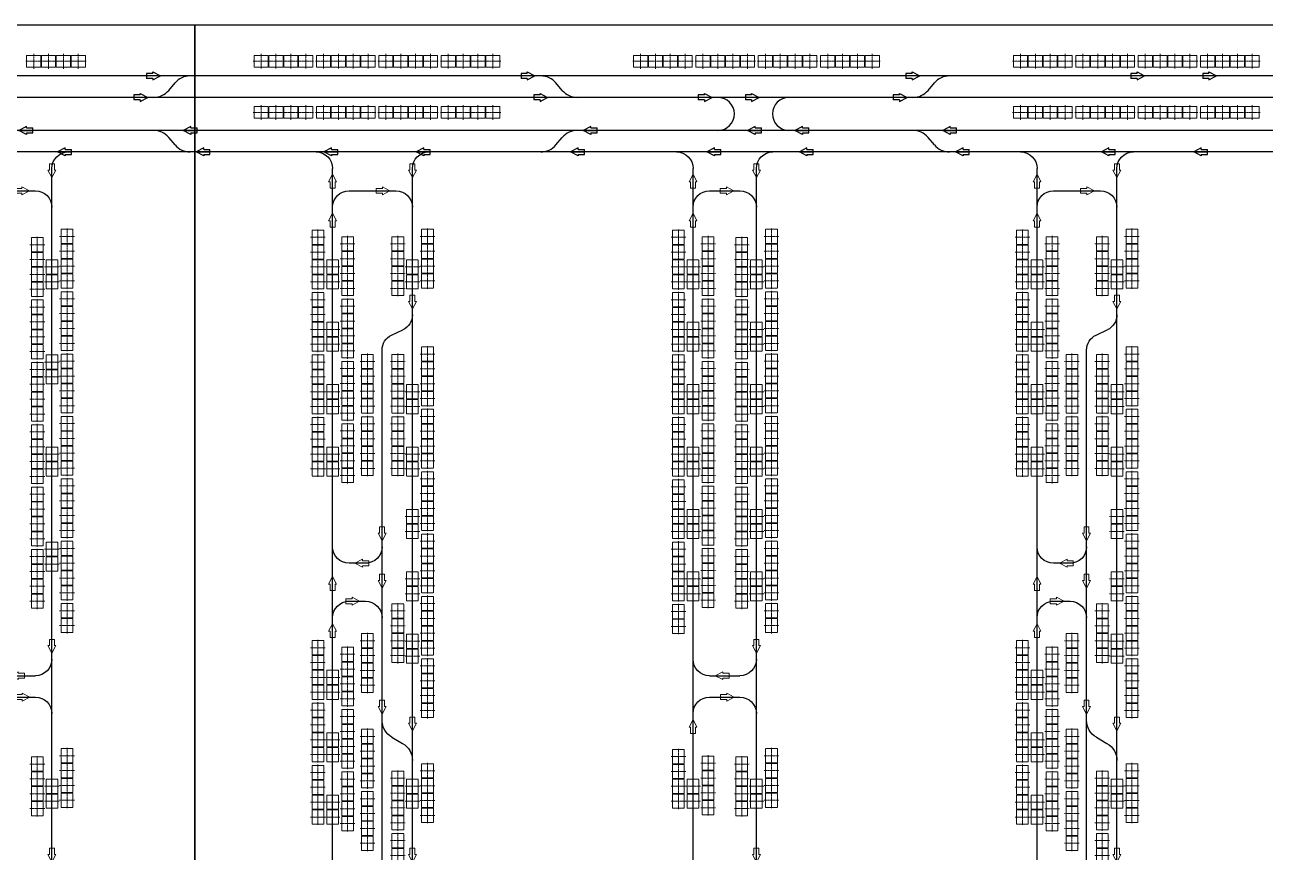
# Model space of a CAD drawing. Header units: millimetres. Extents: x -128 to 670218, y 27186 to 149492.
# Drawn here: x 257828 to 295413, y 107718 to 132785 of the extents above; entities that cross this region are included whole.
import ezdxf

# ---------------------------------------------------------------- set-up
doc = ezdxf.new("R2010")
doc.units = ezdxf.units.MM
doc.linetypes.add('AM_ISO08W050', pattern=[18, 12, -1.5, 3, -1.5])
doc.linetypes.add('XAT-M16_6F_EQ Layout_20211120$0$ACAD_ISO08W100', pattern=[36, 24, -3, 6, -3])
for name, color, linetype, lineweight in [('_CLINE', 4, 'XAT-M16_6F_EQ Layout_20211120$0$ACAD_ISO08W100', 9), ('DIRECT', 40, 'Continuous', 9), ('LINE_EQ', 4, 'AM_ISO08W050', 20), ('LINE_STB', 151, 'Continuous', 30)]:
    doc.layers.add(name, color=color, linetype=linetype, lineweight=lineweight)
doc.layers.add('Rail_H4822(Lower)', color=7, linetype='Continuous')

# ---------------------------------------------------------------- blocks, each defined once
blk = doc.blocks.new('*U3')
at = {"color": 0, "linetype": 'ByBlock'}
for p, q in [((-120, -230), (0, 0)), ((0, 0), (0, -420)), ((120, -230), (0, 0)), ((-75, -230), (-120, -230)), ((-75, -230), (-75, -420)), ((75, -230), (75, -420)), ((75, -230), (120, -230)), ((75, -420), (-75, -420))]:
    blk.add_line(p, q, dxfattribs=at)
blk = doc.blocks.new('A$C31676947')
at = {"layer": 'Rail_H4822(Lower)'}
for p, q in [((500, 47250), (500, 500)), ((2420, 47250), (2420, 500)), ((1000, 46570), (1920, 46570)), ((1000, 31870), (1920, 31870)), ((1000, 31220), (1920, 31220)), ((1000, 16520), (1920, 16520)), ((1000, 15870), (1920, 15870)), ((1000, 1180), (1920, 1180))]:
    blk.add_line(p, q, dxfattribs=at)
for centre, start, end in [((0, 47250), 0, 90), ((2920, 47250), 90, 180), ((1000, 46070), 90, 180), ((1920, 46070), 0, 90), ((1000, 32370), 180, 270), ((1920, 32370), 270, 0), ((1000, 30720), 90, 180), ((1920, 30720), 0, 90), ((0, 23700), 270, 0), ((2920, 23700), 180, 270), ((0, 21700), 0, 90), ((2920, 21700), 90, 180), ((1000, 17020), 180, 270), ((1920, 17020), 270, 0), ((1000, 15370), 90, 180), ((1920, 15370), 0, 90), ((1000, 1680), 180, 270), ((1920, 1680), 270, 0), ((0, 500), 270, 0), ((2920, 500), 180, 270)]:
    blk.add_arc(centre, 500, start, end, dxfattribs=at)
at = {"layer": 'DIRECT'}
for p, rotation in [((500, 46970), 180), ((1180, 46570), 89.99999999999999), ((500, 32550), 180), ((500, 23880), 180), ((500, 17200), 180), ((500, 1860), 180), ((1740, 1180), 270), ((500, 680), 180)]:
    blk.add_blockref('*U3', p, dxfattribs=dict(at, rotation=rotation))
for p in [(2420, 47070), (2420, 45890), (2420, 30540), (2420, 21520), (2420, 15190), (2420, 780)]:
    blk.add_blockref('*U3', p, dxfattribs=at)
at = {"layer": 'DIRECT', "lineweight": -2}
for p, rotation in [((1750, 31870), 270), ((1170, 31220), 89.99999999999999), ((1750, 16520), 270), ((1170, 15870), 89.99999999999999)]:
    blk.add_blockref('*U3', p, dxfattribs=dict(at, rotation=rotation))
blk = doc.blocks.new('A$Ca08771bd')
at = {"layer": 'Rail_H4822(Lower)'}
for p, q in [((500, 47250), (500, 500)), ((2920, 47250), (2920, 500)), ((1000, 46570), (2420, 46570)), ((2290, 42199), (2630, 42357)), ((2000, 41745), (2000, 6005)), ((1000, 32935), (1500, 32935)), ((1500, 31785), (1000, 31785)), ((2300, 27664), (2620, 27480)), ((2300, 17736), (2620, 17920)), ((1000, 13615), (1500, 13615)), ((1500, 12465), (1000, 12465)), ((2290, 5552), (2630, 5394)), ((1000, 1180), (2420, 1180))]:
    blk.add_line(p, q, dxfattribs=at)
for centre, radius, start, end in [((0, 47250), 500, 0, 90), ((3420, 47250), 500, 90, 180), ((1000, 46070), 500, 90, 180), ((2420, 46070), 500, 0, 90), ((2420, 42811), 500, 294.8882, 0), ((2500, 41745), 500, 114.8882, 180), ((1000, 33435), 500, 180, 270), ((1500, 33435), 500, 270, 0), ((1000, 31285), 500, 90, 180), ((1500, 31285), 500, 0, 90), ((2600, 28184), 600, 180, 240), ((2320, 26960), 600, 0, 60), ((0, 23700), 500, 270, 0), ((3420, 23700), 500, 180, 270), ((0, 21700), 500, 0, 90), ((3420, 21700), 500, 90, 180), ((2320, 18440), 600, 300, 0), ((2600, 17216), 600, 120, 180), ((1000, 14115), 500, 180, 270), ((1500, 14115), 500, 270, 0), ((1000, 11965), 500, 90, 180), ((1500, 11965), 500, 0, 90), ((2500, 6005), 500, 180, 245.1118), ((2420, 4940), 500, 0, 65.1118), ((1000, 1680), 500, 180, 270), ((2420, 1680), 500, 270, 0), ((0, 500), 500, 270, 0), ((3420, 500), 500, 180, 270)]:
    blk.add_arc(centre, radius, start, end, dxfattribs=at)
at = {"layer": 'DIRECT'}
for p, rotation in [((500, 46970), 180), ((1180, 46570), 90), ((500, 33615), 180), ((1320, 32935), 270), ((500, 32185), 180), ((1180, 31785), 90), ((500, 23880), 180), ((500, 14295), 180), ((1320, 13615), 270), ((500, 12865), 180), ((1180, 12465), 90), ((500, 1860), 180), ((2240, 1180), 270), ((500, 680), 180)]:
    blk.add_blockref('*U3', p, dxfattribs=dict(at, rotation=rotation))
for p in [(2920, 47070), (2920, 45890), (2920, 41911), (2000, 32535), (2000, 31105), (2920, 21520), (2000, 13215), (2000, 11785), (2920, 780)]:
    blk.add_blockref('*U3', p, dxfattribs=at)
at = {"layer": 'DIRECT', "lineweight": -2}
for p in [(2000, 27287), (2920, 26780), (2920, 17543), (2000, 17036), (2920, 4760)]:
    blk.add_blockref('*U3', p, dxfattribs=at)
blk = doc.blocks.new('*U593')
at = {"color": 0, "linetype": 'ByBlock'}
for p, q in [((-120, -230), (0, 0)), ((0, 0), (0, -420)), ((120, -230), (0, 0)), ((-75, -230), (-120, -230)), ((-75, -230), (-75, -420)), ((75, -230), (75, -420)), ((75, -230), (120, -230)), ((75, -420), (-75, -420))]:
    blk.add_line(p, q, dxfattribs=at)
blk = doc.blocks.new('*U559')
at = {"color": 0, "linetype": 'ByBlock'}
for p, q in [((-120, -230), (0, 0)), ((0, 0), (0, -420)), ((120, -230), (0, 0)), ((-75, -230), (-120, -230)), ((-75, -230), (-75, -420)), ((75, -230), (75, -420)), ((75, -230), (120, -230)), ((75, -420), (-75, -420))]:
    blk.add_line(p, q, dxfattribs=at)
blk = doc.blocks.new('*U560')
at = {"color": 0, "linetype": 'ByBlock'}
for p, q in [((-120, -230), (0, 0)), ((0, 0), (0, -420)), ((120, -230), (0, 0)), ((-75, -230), (-120, -230)), ((-75, -230), (-75, -420)), ((75, -230), (75, -420)), ((75, -230), (120, -230)), ((75, -420), (-75, -420))]:
    blk.add_line(p, q, dxfattribs=at)
blk = doc.blocks.new('*U494')
at = {"color": 0, "linetype": 'ByBlock'}
for p, q in [((-120, -230), (0, 0)), ((0, 0), (0, -420)), ((120, -230), (0, 0)), ((-75, -230), (-120, -230)), ((-75, -230), (-75, -420)), ((75, -230), (75, -420)), ((75, -230), (120, -230)), ((75, -420), (-75, -420))]:
    blk.add_line(p, q, dxfattribs=at)
blk = doc.blocks.new('*U495')
at = {"color": 0, "linetype": 'ByBlock'}
for p, q in [((-120, -230), (0, 0)), ((0, 0), (0, -420)), ((120, -230), (0, 0)), ((-75, -230), (-120, -230)), ((-75, -230), (-75, -420)), ((75, -230), (75, -420)), ((75, -230), (120, -230)), ((75, -420), (-75, -420))]:
    blk.add_line(p, q, dxfattribs=at)
blk = doc.blocks.new('*U463')
at = {"color": 0, "linetype": 'ByBlock'}
for p, q in [((-120, -230), (0, 0)), ((0, 0), (0, -420)), ((120, -230), (0, 0)), ((-75, -230), (-120, -230)), ((-75, -230), (-75, -420)), ((75, -230), (75, -420)), ((75, -230), (120, -230)), ((75, -420), (-75, -420))]:
    blk.add_line(p, q, dxfattribs=at)
blk = doc.blocks.new('*U465')
at = {"color": 0, "linetype": 'ByBlock'}
for p, q in [((-120, -230), (0, 0)), ((0, 0), (0, -420)), ((120, -230), (0, 0)), ((-75, -230), (-120, -230)), ((-75, -230), (-75, -420)), ((75, -230), (75, -420)), ((75, -230), (120, -230)), ((75, -420), (-75, -420))]:
    blk.add_line(p, q, dxfattribs=at)
blk = doc.blocks.new('*U469')
at = {"color": 0, "linetype": 'ByBlock'}
for p, q in [((-120, -230), (0, 0)), ((0, 0), (0, -420)), ((120, -230), (0, 0)), ((-75, -230), (-120, -230)), ((-75, -230), (-75, -420)), ((75, -230), (75, -420)), ((75, -230), (120, -230)), ((75, -420), (-75, -420))]:
    blk.add_line(p, q, dxfattribs=at)
blk = doc.blocks.new('*U471')
at = {"color": 0, "linetype": 'ByBlock'}
for p, q in [((-120, -230), (0, 0)), ((0, 0), (0, -420)), ((120, -230), (0, 0)), ((-75, -230), (-120, -230)), ((-75, -230), (-75, -420)), ((75, -230), (75, -420)), ((75, -230), (120, -230)), ((75, -420), (-75, -420))]:
    blk.add_line(p, q, dxfattribs=at)
blk = doc.blocks.new('*U700')
at = {"color": 0, "linetype": 'ByBlock'}
for p, q in [((-120, -230), (0, 0)), ((0, 0), (0, -420)), ((120, -230), (0, 0)), ((-75, -230), (-120, -230)), ((-75, -230), (-75, -420)), ((75, -230), (75, -420)), ((75, -230), (120, -230)), ((75, -420), (-75, -420))]:
    blk.add_line(p, q, dxfattribs=at)
blk = doc.blocks.new('*U702')
at = {"color": 0, "linetype": 'ByBlock'}
for p, q in [((-120, -230), (0, 0)), ((0, 0), (0, -420)), ((120, -230), (0, 0)), ((-75, -230), (-120, -230)), ((-75, -230), (-75, -420)), ((75, -230), (75, -420)), ((75, -230), (120, -230)), ((75, -420), (-75, -420))]:
    blk.add_line(p, q, dxfattribs=at)
blk = doc.blocks.new('*U768')
at = {"color": 0, "linetype": 'ByBlock'}
for p, q in [((-120, -230), (0, 0)), ((0, 0), (0, -420)), ((120, -230), (0, 0)), ((-75, -230), (-120, -230)), ((-75, -230), (-75, -420)), ((75, -230), (75, -420)), ((75, -230), (120, -230)), ((75, -420), (-75, -420))]:
    blk.add_line(p, q, dxfattribs=at)
blk = doc.blocks.new('*U769')
at = {"color": 0, "linetype": 'ByBlock'}
for p, q in [((-120, -230), (0, 0)), ((0, 0), (0, -420)), ((120, -230), (0, 0)), ((-75, -230), (-120, -230)), ((-75, -230), (-75, -420)), ((75, -230), (75, -420)), ((75, -230), (120, -230)), ((75, -420), (-75, -420))]:
    blk.add_line(p, q, dxfattribs=at)
blk = doc.blocks.new('*U717')
at = {"color": 0, "linetype": 'ByBlock'}
for p, q in [((-120, -230), (0, 0)), ((0, 0), (0, -420)), ((120, -230), (0, 0)), ((-75, -230), (-120, -230)), ((-75, -230), (-75, -420)), ((75, -230), (75, -420)), ((75, -230), (120, -230)), ((75, -420), (-75, -420))]:
    blk.add_line(p, q, dxfattribs=at)
blk = doc.blocks.new('*U607')
at = {"color": 0, "linetype": 'ByBlock'}
for p, q in [((-120, -230), (0, 0)), ((0, 0), (0, -420)), ((120, -230), (0, 0)), ((-75, -230), (-120, -230)), ((-75, -230), (-75, -420)), ((75, -230), (75, -420)), ((75, -230), (120, -230)), ((75, -420), (-75, -420))]:
    blk.add_line(p, q, dxfattribs=at)
blk = doc.blocks.new('*U608')
at = {"color": 0, "linetype": 'ByBlock'}
for p, q in [((-120, -230), (0, 0)), ((0, 0), (0, -420)), ((120, -230), (0, 0)), ((-75, -230), (-120, -230)), ((-75, -230), (-75, -420)), ((75, -230), (75, -420)), ((75, -230), (120, -230)), ((75, -420), (-75, -420))]:
    blk.add_line(p, q, dxfattribs=at)
blk = doc.blocks.new('*U609')
at = {"color": 0, "linetype": 'ByBlock'}
for p, q in [((-120, -230), (0, 0)), ((0, 0), (0, -420)), ((120, -230), (0, 0)), ((-75, -230), (-120, -230)), ((-75, -230), (-75, -420)), ((75, -230), (75, -420)), ((75, -230), (120, -230)), ((75, -420), (-75, -420))]:
    blk.add_line(p, q, dxfattribs=at)
blk = doc.blocks.new('*U610')
at = {"color": 0, "linetype": 'ByBlock'}
for p, q in [((-120, -230), (0, 0)), ((0, 0), (0, -420)), ((120, -230), (0, 0)), ((-75, -230), (-120, -230)), ((-75, -230), (-75, -420)), ((75, -230), (75, -420)), ((75, -230), (120, -230)), ((75, -420), (-75, -420))]:
    blk.add_line(p, q, dxfattribs=at)
blk = doc.blocks.new('*U663')
at = {"color": 0, "linetype": 'ByBlock'}
for p, q in [((-120, -230), (0, 0)), ((0, 0), (0, -420)), ((120, -230), (0, 0)), ((-75, -230), (-120, -230)), ((-75, -230), (-75, -420)), ((75, -230), (75, -420)), ((75, -230), (120, -230)), ((75, -420), (-75, -420))]:
    blk.add_line(p, q, dxfattribs=at)
blk = doc.blocks.new('*U664')
at = {"color": 0, "linetype": 'ByBlock'}
for p, q in [((-120, -230), (0, 0)), ((0, 0), (0, -420)), ((120, -230), (0, 0)), ((-75, -230), (-120, -230)), ((-75, -230), (-75, -420)), ((75, -230), (75, -420)), ((75, -230), (120, -230)), ((75, -420), (-75, -420))]:
    blk.add_line(p, q, dxfattribs=at)
blk = doc.blocks.new('*U665')
at = {"color": 0, "linetype": 'ByBlock'}
for p, q in [((-120, -230), (0, 0)), ((0, 0), (0, -420)), ((120, -230), (0, 0)), ((-75, -230), (-120, -230)), ((-75, -230), (-75, -420)), ((75, -230), (75, -420)), ((75, -230), (120, -230)), ((75, -420), (-75, -420))]:
    blk.add_line(p, q, dxfattribs=at)
blk = doc.blocks.new('*U666')
at = {"color": 0, "linetype": 'ByBlock'}
for p, q in [((-120, -230), (0, 0)), ((0, 0), (0, -420)), ((120, -230), (0, 0)), ((-75, -230), (-120, -230)), ((-75, -230), (-75, -420)), ((75, -230), (75, -420)), ((75, -230), (120, -230)), ((75, -420), (-75, -420))]:
    blk.add_line(p, q, dxfattribs=at)
blk = doc.blocks.new('*U667')
at = {"color": 0, "linetype": 'ByBlock'}
for p, q in [((-120, -230), (0, 0)), ((0, 0), (0, -420)), ((120, -230), (0, 0)), ((-75, -230), (-120, -230)), ((-75, -230), (-75, -420)), ((75, -230), (75, -420)), ((75, -230), (120, -230)), ((75, -420), (-75, -420))]:
    blk.add_line(p, q, dxfattribs=at)
blk = doc.blocks.new('*U668')
at = {"color": 0, "linetype": 'ByBlock'}
for p, q in [((-120, -230), (0, 0)), ((0, 0), (0, -420)), ((120, -230), (0, 0)), ((-75, -230), (-120, -230)), ((-75, -230), (-75, -420)), ((75, -230), (75, -420)), ((75, -230), (120, -230)), ((75, -420), (-75, -420))]:
    blk.add_line(p, q, dxfattribs=at)
blk = doc.blocks.new('*U669')
at = {"color": 0, "linetype": 'ByBlock'}
for p, q in [((-120, -230), (0, 0)), ((0, 0), (0, -420)), ((120, -230), (0, 0)), ((-75, -230), (-120, -230)), ((-75, -230), (-75, -420)), ((75, -230), (75, -420)), ((75, -230), (120, -230)), ((75, -420), (-75, -420))]:
    blk.add_line(p, q, dxfattribs=at)
blk = doc.blocks.new('*U670')
at = {"color": 0, "linetype": 'ByBlock'}
for p, q in [((-120, -230), (0, 0)), ((0, 0), (0, -420)), ((120, -230), (0, 0)), ((-75, -230), (-120, -230)), ((-75, -230), (-75, -420)), ((75, -230), (75, -420)), ((75, -230), (120, -230)), ((75, -420), (-75, -420))]:
    blk.add_line(p, q, dxfattribs=at)
blk = doc.blocks.new('XAT-M16_6F_EQ Layout_20211120$0$EG-12_FOUP_(01)-pv')
at = {"layer": '_CLINE'}
for p, q in [((0, 211), (0, -235)), ((-239, -12), (239, -12))]:
    blk.add_line(p, q, dxfattribs=at)
at = {"layer": 'LINE_EQ'}
blk.add_lwpolyline([(-215, 166), (-215, -190), (215, -190), (215, 166)], close=True, dxfattribs=at)
blk = doc.blocks.new('A$Cb83e1a90')
at = {"rotation": 89.99999999999999}
for p in [(-955, -909), (-955, -1359), (-955, -1809), (-955, -2259)]:
    blk.add_blockref('XAT-M16_6F_EQ Layout_20211120$0$EG-12_FOUP_(01)-pv', p, dxfattribs=at)
blk = doc.blocks.new('A$Ca79c4620')
at = {"rotation": 89.99999999999999}
for p in [(945, -882), (945, -1332), (945, -1782), (945, -2232)]:
    blk.add_blockref('XAT-M16_6F_EQ Layout_20211120$0$EG-12_FOUP_(01)-pv', p, dxfattribs=at)

msp = doc.modelspace()

# ---------------------------------------------------------------- linework, layer by layer
for points in [[(134983, 132785), (262984, 132785), (262984, 79986), (134983, 79986)], [(262984, 132785), (327670, 132785), (327670, 79986), (262984, 79986)]]:
    msp.add_lwpolyline(points, close=True)
at = {"layer": 'Rail_H4822(Lower)'}
for p, q in [((333538, 131236), (72208, 131236)), ((262189, 130798), (262381, 131025)), ((274114, 130798), (273922, 131025)), ((285199, 130798), (285391, 131025)), ((339872, 130586), (72208, 130586)), ((332538, 129586), (73431, 129586)), ((262381, 129148), (262189, 129375)), ((273922, 129148), (274114, 129375)), ((285391, 129148), (285199, 129375)), ((331888, 128936), (78898, 128936))]:
    msp.add_line(p, q, dxfattribs=at)
for centre, radius, start, end in [((262838, 130636), 600, 90, 139.6984), ((273464, 130636), 600, 40.3016, 90), ((285848, 130636), 600, 90, 139.6984), ((261731, 131186), 600, 270, 319.6984), ((274571, 131186), 600, 220.3016, 270), ((284741, 131186), 600, 270, 319.6984), ((278831, 130086), 500, 270, 90), ((280981, 130086), 500, 90, 270), ((261731, 128986), 600, 40.3016, 90), ((274571, 128986), 600, 90, 139.6984), ((284741, 128986), 600, 40.3016, 90), ((262838, 129536), 600, 220.3016, 270), ((273464, 129536), 600, 270, 319.6984), ((285848, 129536), 600, 220.3016, 270)]:
    msp.add_arc(centre, radius, start, end, dxfattribs=at)

# ---------------------------------------------------------------- block references
at = {"layer": 'LINE_EQ', "rotation": 89.99999999999999}
for p in [(258638, 125448), (267141, 125448), (269561, 125448), (278064, 125448), (279984, 125448), (288487, 125448), (290907, 125448), (258638, 124998), (267141, 124998), (269561, 124998), (278064, 124998), (279984, 124998), (288487, 124998), (290907, 124998), (267141, 123558), (278064, 123558), (279984, 123558), (288487, 123558), (267141, 123108), (278064, 123108), (279984, 123108), (288487, 123108), (258638, 122568), (258638, 122118), (267141, 121668), (269561, 121668), (278064, 121668), (279984, 121668), (288487, 121668), (290907, 121668), (267141, 121218), (269561, 121218), (278064, 121218), (279984, 121218), (288487, 121218), (290907, 121218), (258638, 119778), (267141, 119778), (269561, 119778), (278064, 119778), (279984, 119778), (288487, 119778), (290907, 119778), (258638, 119328), (267141, 119328), (269561, 119328), (278064, 119328), (279984, 119328), (288487, 119328), (290907, 119328), (269561, 117888), (278064, 117888), (279984, 117888), (290907, 117888), (269561, 117438), (278064, 117438), (279984, 117438), (290907, 117438), (258638, 116898), (258638, 116448), (269561, 115998), (278064, 115998), (279984, 115998), (290907, 115998), (269561, 115548), (278064, 115548), (279984, 115548), (290907, 115548), (269561, 114108), (290907, 114108), (269561, 113658), (290907, 113658), (267141, 113013), (288487, 113013), (267141, 112563), (288487, 112563), (267141, 111123), (288487, 111123), (267141, 110673), (288487, 110673), (258638, 109714), (269561, 109714), (278064, 109714), (279984, 109714), (290907, 109714), (258638, 109264), (267141, 109233), (269561, 109264), (278064, 109264), (279984, 109264), (288487, 109233), (290907, 109264), (267141, 108783), (288487, 108783)]:
    msp.add_blockref('XAT-M16_6F_EQ Layout_20211120$0$EG-12_FOUP_(01)-pv', p, dxfattribs=at)
at = {"layer": 'LINE_STB'}
for name, p in [('XAT-M16_6F_EQ Layout_20211120$0$EG-12_FOUP_(01)-pv', (258098, 131691)), ('XAT-M16_6F_EQ Layout_20211120$0$EG-12_FOUP_(01)-pv', (258548, 131691)), ('XAT-M16_6F_EQ Layout_20211120$0$EG-12_FOUP_(01)-pv', (258998, 131691)), ('XAT-M16_6F_EQ Layout_20211120$0$EG-12_FOUP_(01)-pv', (259448, 131691)), ('XAT-M16_6F_EQ Layout_20211120$0$EG-12_FOUP_(01)-pv', (264989, 131692)), ('XAT-M16_6F_EQ Layout_20211120$0$EG-12_FOUP_(01)-pv', (265439, 131692)), ('XAT-M16_6F_EQ Layout_20211120$0$EG-12_FOUP_(01)-pv', (265889, 131692)), ('XAT-M16_6F_EQ Layout_20211120$0$EG-12_FOUP_(01)-pv', (266339, 131692)), ('XAT-M16_6F_EQ Layout_20211120$0$EG-12_FOUP_(01)-pv', (266879, 131692)), ('XAT-M16_6F_EQ Layout_20211120$0$EG-12_FOUP_(01)-pv', (267329, 131692)), ('XAT-M16_6F_EQ Layout_20211120$0$EG-12_FOUP_(01)-pv', (267779, 131692)), ('XAT-M16_6F_EQ Layout_20211120$0$EG-12_FOUP_(01)-pv', (268229, 131692)), ('XAT-M16_6F_EQ Layout_20211120$0$EG-12_FOUP_(01)-pv', (268769, 131692)), ('XAT-M16_6F_EQ Layout_20211120$0$EG-12_FOUP_(01)-pv', (269219, 131692)), ('XAT-M16_6F_EQ Layout_20211120$0$EG-12_FOUP_(01)-pv', (269669, 131692)), ('XAT-M16_6F_EQ Layout_20211120$0$EG-12_FOUP_(01)-pv', (270119, 131692)), ('XAT-M16_6F_EQ Layout_20211120$0$EG-12_FOUP_(01)-pv', (270659, 131692)), ('XAT-M16_6F_EQ Layout_20211120$0$EG-12_FOUP_(01)-pv', (271109, 131692)), ('XAT-M16_6F_EQ Layout_20211120$0$EG-12_FOUP_(01)-pv', (271559, 131692)), ('XAT-M16_6F_EQ Layout_20211120$0$EG-12_FOUP_(01)-pv', (272009, 131692)), ('XAT-M16_6F_EQ Layout_20211120$0$EG-12_FOUP_(01)-pv', (276487, 131691)), ('XAT-M16_6F_EQ Layout_20211120$0$EG-12_FOUP_(01)-pv', (276937, 131691)), ('XAT-M16_6F_EQ Layout_20211120$0$EG-12_FOUP_(01)-pv', (277387, 131691)), ('XAT-M16_6F_EQ Layout_20211120$0$EG-12_FOUP_(01)-pv', (277837, 131691)), ('XAT-M16_6F_EQ Layout_20211120$0$EG-12_FOUP_(01)-pv', (278377, 131691)), ('XAT-M16_6F_EQ Layout_20211120$0$EG-12_FOUP_(01)-pv', (278827, 131691)), ('XAT-M16_6F_EQ Layout_20211120$0$EG-12_FOUP_(01)-pv', (279277, 131691)), ('XAT-M16_6F_EQ Layout_20211120$0$EG-12_FOUP_(01)-pv', (279727, 131691)), ('XAT-M16_6F_EQ Layout_20211120$0$EG-12_FOUP_(01)-pv', (280267, 131691)), ('XAT-M16_6F_EQ Layout_20211120$0$EG-12_FOUP_(01)-pv', (280717, 131691)), ('XAT-M16_6F_EQ Layout_20211120$0$EG-12_FOUP_(01)-pv', (281167, 131691)), ('XAT-M16_6F_EQ Layout_20211120$0$EG-12_FOUP_(01)-pv', (281617, 131691)), ('XAT-M16_6F_EQ Layout_20211120$0$EG-12_FOUP_(01)-pv', (282157, 131691)), ('XAT-M16_6F_EQ Layout_20211120$0$EG-12_FOUP_(01)-pv', (282607, 131691)), ('XAT-M16_6F_EQ Layout_20211120$0$EG-12_FOUP_(01)-pv', (283057, 131691)), ('XAT-M16_6F_EQ Layout_20211120$0$EG-12_FOUP_(01)-pv', (283507, 131691)), ('XAT-M16_6F_EQ Layout_20211120$0$EG-12_FOUP_(01)-pv', (287999, 131692)), ('XAT-M16_6F_EQ Layout_20211120$0$EG-12_FOUP_(01)-pv', (288449, 131692)), ('XAT-M16_6F_EQ Layout_20211120$0$EG-12_FOUP_(01)-pv', (288899, 131692)), ('XAT-M16_6F_EQ Layout_20211120$0$EG-12_FOUP_(01)-pv', (289349, 131692)), ('XAT-M16_6F_EQ Layout_20211120$0$EG-12_FOUP_(01)-pv', (289889, 131692)), ('XAT-M16_6F_EQ Layout_20211120$0$EG-12_FOUP_(01)-pv', (290339, 131692)), ('XAT-M16_6F_EQ Layout_20211120$0$EG-12_FOUP_(01)-pv', (290789, 131692)), ('XAT-M16_6F_EQ Layout_20211120$0$EG-12_FOUP_(01)-pv', (291239, 131692)), ('XAT-M16_6F_EQ Layout_20211120$0$EG-12_FOUP_(01)-pv', (291779, 131692)), ('XAT-M16_6F_EQ Layout_20211120$0$EG-12_FOUP_(01)-pv', (292229, 131692)), ('XAT-M16_6F_EQ Layout_20211120$0$EG-12_FOUP_(01)-pv', (292679, 131692)), ('XAT-M16_6F_EQ Layout_20211120$0$EG-12_FOUP_(01)-pv', (293129, 131692)), ('XAT-M16_6F_EQ Layout_20211120$0$EG-12_FOUP_(01)-pv', (293669, 131692)), ('XAT-M16_6F_EQ Layout_20211120$0$EG-12_FOUP_(01)-pv', (294119, 131692)), ('XAT-M16_6F_EQ Layout_20211120$0$EG-12_FOUP_(01)-pv', (294569, 131692)), ('XAT-M16_6F_EQ Layout_20211120$0$EG-12_FOUP_(01)-pv', (295019, 131692)), ('XAT-M16_6F_EQ Layout_20211120$0$EG-12_FOUP_(01)-pv', (264989, 130143)), ('XAT-M16_6F_EQ Layout_20211120$0$EG-12_FOUP_(01)-pv', (265439, 130143)), ('XAT-M16_6F_EQ Layout_20211120$0$EG-12_FOUP_(01)-pv', (265889, 130143)), ('XAT-M16_6F_EQ Layout_20211120$0$EG-12_FOUP_(01)-pv', (266339, 130143)), ('XAT-M16_6F_EQ Layout_20211120$0$EG-12_FOUP_(01)-pv', (266879, 130143)), ('XAT-M16_6F_EQ Layout_20211120$0$EG-12_FOUP_(01)-pv', (267329, 130143)), ('XAT-M16_6F_EQ Layout_20211120$0$EG-12_FOUP_(01)-pv', (267779, 130143)), ('XAT-M16_6F_EQ Layout_20211120$0$EG-12_FOUP_(01)-pv', (268229, 130143)), ('XAT-M16_6F_EQ Layout_20211120$0$EG-12_FOUP_(01)-pv', (268769, 130143)), ('XAT-M16_6F_EQ Layout_20211120$0$EG-12_FOUP_(01)-pv', (269219, 130143)), ('XAT-M16_6F_EQ Layout_20211120$0$EG-12_FOUP_(01)-pv', (269669, 130143)), ('XAT-M16_6F_EQ Layout_20211120$0$EG-12_FOUP_(01)-pv', (270119, 130143)), ('XAT-M16_6F_EQ Layout_20211120$0$EG-12_FOUP_(01)-pv', (270659, 130143)), ('XAT-M16_6F_EQ Layout_20211120$0$EG-12_FOUP_(01)-pv', (271109, 130143)), ('XAT-M16_6F_EQ Layout_20211120$0$EG-12_FOUP_(01)-pv', (271559, 130143)), ('XAT-M16_6F_EQ Layout_20211120$0$EG-12_FOUP_(01)-pv', (272009, 130143)), ('XAT-M16_6F_EQ Layout_20211120$0$EG-12_FOUP_(01)-pv', (287999, 130143)), ('XAT-M16_6F_EQ Layout_20211120$0$EG-12_FOUP_(01)-pv', (288449, 130143)), ('XAT-M16_6F_EQ Layout_20211120$0$EG-12_FOUP_(01)-pv', (288899, 130143)), ('XAT-M16_6F_EQ Layout_20211120$0$EG-12_FOUP_(01)-pv', (289349, 130143)), ('XAT-M16_6F_EQ Layout_20211120$0$EG-12_FOUP_(01)-pv', (289889, 130143)), ('XAT-M16_6F_EQ Layout_20211120$0$EG-12_FOUP_(01)-pv', (290339, 130143)), ('XAT-M16_6F_EQ Layout_20211120$0$EG-12_FOUP_(01)-pv', (290789, 130143)), ('XAT-M16_6F_EQ Layout_20211120$0$EG-12_FOUP_(01)-pv', (291239, 130143)), ('XAT-M16_6F_EQ Layout_20211120$0$EG-12_FOUP_(01)-pv', (291779, 130143)), ('XAT-M16_6F_EQ Layout_20211120$0$EG-12_FOUP_(01)-pv', (292229, 130143)), ('XAT-M16_6F_EQ Layout_20211120$0$EG-12_FOUP_(01)-pv', (292679, 130143)), ('XAT-M16_6F_EQ Layout_20211120$0$EG-12_FOUP_(01)-pv', (293129, 130143)), ('XAT-M16_6F_EQ Layout_20211120$0$EG-12_FOUP_(01)-pv', (293669, 130143)), ('XAT-M16_6F_EQ Layout_20211120$0$EG-12_FOUP_(01)-pv', (294119, 130143)), ('XAT-M16_6F_EQ Layout_20211120$0$EG-12_FOUP_(01)-pv', (294569, 130143)), ('XAT-M16_6F_EQ Layout_20211120$0$EG-12_FOUP_(01)-pv', (295019, 130143)), ('A$Cb83e1a90', (267653, 127257)), ('A$Cb83e1a90', (270073, 127058)), ('A$Ca79c4620', (269073, 127257)), ('A$Cb83e1a90', (288999, 127257)), ('A$Cb83e1a90', (291419, 127058)), ('A$Ca79c4620', (290419, 127257)), ('A$Cb83e1a90', (267653, 125367)), ('A$Cb83e1a90', (288999, 125367)), ('A$Cb83e1a90', (270973, 123720)), ('A$Cb83e1a90', (292319, 123720)), ('A$Cb83e1a90', (267653, 123477)), ('A$Cb83e1a90', (269153, 123495)), ('A$Cb83e1a90', (270073, 123495)), ('A$Cb83e1a90', (288999, 123477)), ('A$Cb83e1a90', (290499, 123495)), ('A$Cb83e1a90', (291419, 123495)), ('A$Cb83e1a90', (270973, 121830)), ('A$Cb83e1a90', (292319, 121830)), ('A$Cb83e1a90', (267653, 121587)), ('A$Cb83e1a90', (269153, 121605)), ('A$Cb83e1a90', (269153, 121605)), ('A$Cb83e1a90', (270073, 121605)), ('A$Cb83e1a90', (288999, 121587)), ('A$Cb83e1a90', (290499, 121605)), ('A$Cb83e1a90', (290499, 121605)), ('A$Cb83e1a90', (291419, 121605)), ('A$Cb83e1a90', (270973, 119940)), ('A$Cb83e1a90', (292319, 119940)), ('A$Cb83e1a90', (270973, 118050)), ('A$Cb83e1a90', (292319, 118050)), ('A$Cb83e1a90', (270973, 116160)), ('A$Cb83e1a90', (292319, 116160)), ('A$Cb83e1a90', (270073, 115935)), ('A$Cb83e1a90', (291419, 115935)), ('A$Cb83e1a90', (269153, 115035)), ('A$Cb83e1a90', (290499, 115035)), ('A$Cb83e1a90', (267653, 114822)), ('A$Cb83e1a90', (288999, 114822)), ('A$Cb83e1a90', (270973, 114270)), ('A$Cb83e1a90', (292319, 114270)), ('A$Cb83e1a90', (267653, 112932)), ('A$Cb83e1a90', (288999, 112932)), ('A$Cb83e1a90', (269153, 112137)), ('A$Cb83e1a90', (290499, 112137)), ('A$Cb83e1a90', (267653, 111042)), ('A$Cb83e1a90', (270073, 110867)), ('A$Cb83e1a90', (270973, 111092)), ('A$Cb83e1a90', (288999, 111042)), ('A$Cb83e1a90', (291419, 110867)), ('A$Cb83e1a90', (292319, 111092)), ('A$Cb83e1a90', (269153, 110247)), ('A$Cb83e1a90', (290499, 110247)), ('A$Cb83e1a90', (270073, 108977)), ('A$Cb83e1a90', (291419, 108977))]:
    msp.add_blockref(name, p, dxfattribs=at)
at = {"layer": 'LINE_STB', "rotation": 89.99999999999999}
for p in [(258195, 126123), (259095, 126374), (267598, 126149), (277621, 126348), (278521, 126149), (279541, 126123), (280441, 126374), (288944, 126149), (258195, 125673), (259095, 125924), (267598, 125699), (277621, 125898), (278521, 125699), (279541, 125673), (280441, 125924), (288944, 125699), (259095, 125474), (277621, 125448), (280441, 125474), (258195, 125223), (259095, 125024), (267598, 125249), (277621, 124998), (278521, 125249), (279541, 125223), (280441, 125024), (288944, 125249), (258195, 124773), (267598, 124799), (278521, 124799), (279541, 124773), (288944, 124799), (258195, 124233), (259095, 124484), (267598, 124259), (277621, 124458), (278521, 124259), (279541, 124233), (280441, 124484), (288944, 124259), (259095, 124034), (267598, 123809), (277621, 124008), (278521, 123809), (280441, 124034), (288944, 123809), (258195, 123783), (259095, 123584), (277621, 123558), (279541, 123783), (280441, 123584), (258195, 123333), (259095, 123134), (267598, 123359), (277621, 123108), (278521, 123359), (279541, 123333), (280441, 123134), (288944, 123359), (258195, 122883), (267598, 122909), (278521, 122909), (279541, 122883), (288944, 122909), (258195, 122343), (259095, 122594), (267598, 122369), (277621, 122568), (278521, 122369), (279541, 122343), (280441, 122594), (288944, 122369), (259095, 122144), (267598, 121919), (277621, 122118), (278521, 121919), (280441, 122144), (288944, 121919), (258195, 121893), (259095, 121694), (277621, 121668), (279541, 121893), (280441, 121694), (258195, 121443), (259095, 121244), (267598, 121469), (277621, 121218), (278521, 121469), (279541, 121443), (280441, 121244), (288944, 121469), (258195, 120993), (267598, 121019), (278521, 121019), (279541, 120993), (288944, 121019), (258195, 120453), (259095, 120704), (267598, 120479), (277621, 120678), (278521, 120479), (279541, 120453), (280441, 120704), (288944, 120479), (259095, 120254), (277621, 120228), (280441, 120254), (258195, 120003), (259095, 119804), (267598, 120029), (277621, 119778), (278521, 120029), (279541, 120003), (280441, 119804), (288944, 120029), (258195, 119553), (259095, 119354), (267598, 119579), (277621, 119328), (278521, 119579), (279541, 119553), (280441, 119354), (288944, 119579), (258195, 119103), (267598, 119129), (278521, 119129), (279541, 119103), (288944, 119129), (258195, 118563), (259095, 118814), (277621, 118788), (278521, 118589), (279541, 118563), (280441, 118814), (259095, 118364), (277621, 118338), (280441, 118364), (258195, 118113), (259095, 117914), (277621, 117888), (278521, 118139), (279541, 118113), (280441, 117914), (258195, 117663), (259095, 117464), (277621, 117438), (278521, 117689), (279541, 117663), (280441, 117464), (258195, 117213), (278521, 117239), (279541, 117213), (258195, 116673), (259095, 116924), (277621, 116898), (278521, 116699), (279541, 116673), (280441, 116924), (259095, 116474), (277621, 116448), (280441, 116474), (258195, 116223), (259095, 116024), (277621, 115998), (278521, 116249), (279541, 116223), (280441, 116024), (258195, 115773), (259095, 115574), (277621, 115548), (278521, 115799), (279541, 115773), (280441, 115574), (258195, 115323), (278521, 115349), (279541, 115323), (259095, 115034), (277621, 115008), (280441, 115034), (259095, 114584), (277621, 114558), (280441, 114584), (267598, 113715), (288944, 113715), (267598, 113265), (288944, 113265), (267598, 112815), (288944, 112815), (267598, 112365), (288944, 112365), (267598, 111825), (288944, 111825), (267598, 111375), (288944, 111375), (259095, 110640), (267598, 110925), (280441, 110640), (288944, 110925), (258195, 110389), (267598, 110475), (277621, 110614), (278521, 110415), (279541, 110389), (288944, 110475), (258195, 109939), (259095, 110190), (267598, 109935), (277621, 110164), (278521, 109965), (279541, 109939), (280441, 110190), (288944, 109935), (259095, 109740), (277621, 109714), (278521, 109515), (280441, 109740), (258195, 109489), (259095, 109290), (267598, 109485), (277621, 109264), (279541, 109489), (280441, 109290), (288944, 109485), (258195, 109039), (267598, 109035), (278521, 109065), (279541, 109039), (288944, 109035), (267598, 108585), (288944, 108585)]:
    msp.add_blockref('XAT-M16_6F_EQ Layout_20211120$0$EG-12_FOUP_(01)-pv', p, dxfattribs=at)
at = {"layer": 'Rail_H4822(Lower)', "xscale": -1}
for name, p, rotation in [('*U667', (261938, 131236), 270), ('*U663', (273285, 131236), 270), ('*U607', (284948, 131236), 270), ('*U768', (291759, 131236), 270), ('*U769', (293939, 131236), 270), ('*U668', (261551, 130586), 270), ('*U664', (273671, 130586), 270), ('*U494', (278651, 130586), 270), ('*U559', (280081, 130586), 270), ('*U608', (284561, 130586), 270), ('*U560', (257651, 129586), 90), ('*U670', (262631, 129586), 90), ('*U666', (274751, 129586), 90), ('*U495', (279731, 129586), 90), ('*U593', (281161, 129586), 90), ('*U610', (285641, 129586), 90), ('A$C31676947', (256230, 128936), 180), ('*U717', (258818, 128936), 90), ('*U669', (263018, 128936), 90), ('A$Ca08771bd', (266653, 128936), 180), ('*U471', (266888, 128936), 90), ('*U702', (269688, 128936), 90), ('*U665', (274364, 128936), 90), ('A$C31676947', (277576, 128936), 180), ('*U469', (278498, 128936), 90), ('*U700', (281298, 128936), 90), ('*U609', (286028, 128936), 90), ('A$Ca08771bd', (287999, 128936), 180), ('*U463', (290448, 128936), 90), ('*U465', (293248, 128936), 90)]:
    msp.add_blockref(name, p, dxfattribs=dict(at, rotation=rotation))

doc.saveas('drawing.dxf')
